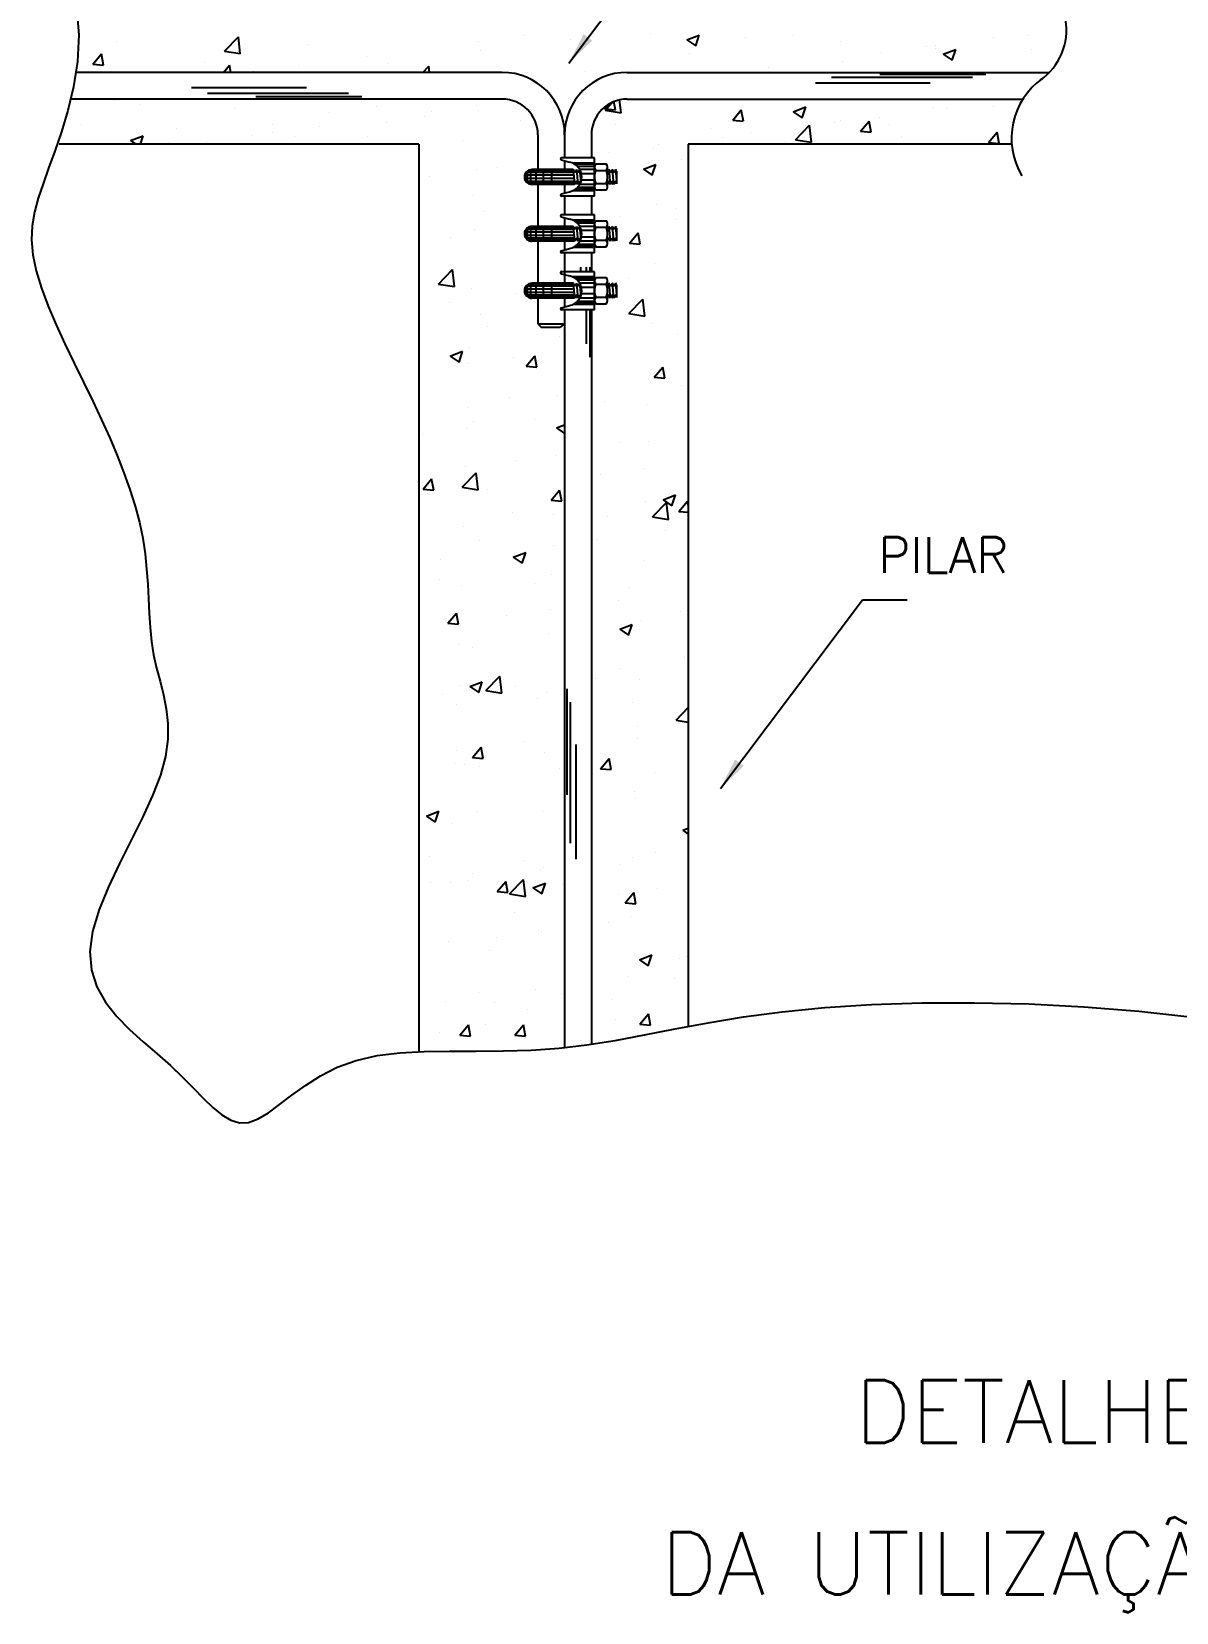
# Model space of a CAD drawing. Header units: millimetres. Extents: x -6590.6 to -6575.7, y -4438.3 to -4423.4.
# Drawn here: x -6590.51 to -6584.1, y -4438.28 to -4429.42 of the extents above; entities that cross this region are included whole.
import ezdxf
from ezdxf.enums import TextEntityAlignment as Align

# ---------------------------------------------------------------- set-up
doc = ezdxf.new("R2010")
doc.units = ezdxf.units.MM
doc.header["$LTSCALE"] = 10
doc.layers.add('Termotécnica', color=7, linetype='Continuous')
doc.styles.add('r140', font='romans.shx')
doc.styles.add('r80', font='romans.shx')

msp = doc.modelspace()

# ---------------------------------------------------------------- linework, layer by layer
at = {"layer": 'Termotécnica', "color": 2}
for p, q in [((-6587.5022, -4429.5991), (-6586.7045, -4428.541)), ((-6587.3588, -4430.1301), (-6587.5429, -4430.1301)), ((-6587.3588, -4430.3439), (-6587.3588, -4430.1301)), ((-6587.4781, -4430.1954), (-6587.7098, -4430.1954)), ((-6587.5442, -4430.1418), (-6587.4987, -4430.1542)), ((-6587.3588, -4430.1598), (-6587.4806, -4430.1598)), ((-6587.4781, -4430.1954), (-6587.471, -4430.2786)), ((-6587.4675, -4430.2136), (-6587.4781, -4430.1954)), ((-6587.4599, -4430.1954), (-6587.4675, -4430.2136)), ((-6587.4492, -4430.2136), (-6587.4599, -4430.1954)), ((-6587.4417, -4430.1954), (-6587.4492, -4430.2136)), ((-6587.4371, -4430.2031), (-6587.4417, -4430.1954)), ((-6587.3588, -4430.1817), (-6587.3588, -4430.2923)), ((-6587.3516, -4430.1634), (-6587.2926, -4430.1634)), ((-6587.3516, -4430.2), (-6587.2926, -4430.2)), ((-6587.2855, -4430.2916), (-6587.2855, -4430.1817)), ((-6587.2851, -4430.2136), (-6587.2855, -4430.2129)), ((-6587.2776, -4430.1954), (-6587.2851, -4430.2136)), ((-6587.2669, -4430.2136), (-6587.2776, -4430.1954)), ((-6587.2593, -4430.1954), (-6587.2669, -4430.2136)), ((-6587.2487, -4430.2136), (-6587.2593, -4430.1954)), ((-6587.2411, -4430.1954), (-6587.2487, -4430.2136)), ((-6587.2358, -4430.2045), (-6587.2411, -4430.1954)), ((-6587.2358, -4430.2045), (-6587.2358, -4430.2755)), ((-6587.471, -4430.2786), (-6587.7098, -4430.2786)), ((-6587.4634, -4430.2604), (-6587.471, -4430.2786)), ((-6587.4527, -4430.2786), (-6587.4634, -4430.2604)), ((-6587.4452, -4430.2604), (-6587.4527, -4430.2786)), ((-6587.438, -4430.2727), (-6587.4452, -4430.2604)), ((-6587.3516, -4430.2733), (-6587.2926, -4430.2733)), ((-6587.2811, -4430.2604), (-6587.2855, -4430.271)), ((-6587.2704, -4430.2786), (-6587.2811, -4430.2604)), ((-6587.2628, -4430.2604), (-6587.2704, -4430.2786)), ((-6587.2522, -4430.2786), (-6587.2628, -4430.2604)), ((-6587.2446, -4430.2604), (-6587.2522, -4430.2786)), ((-6587.2358, -4430.2755), (-6587.2446, -4430.2604)), ((-6587.5442, -4430.3322), (-6587.4987, -4430.3198)), ((-6587.3588, -4430.3439), (-6587.5429, -4430.3439)), ((-6587.3588, -4430.3142), (-6587.4806, -4430.3142)), ((-6587.3516, -4430.3099), (-6587.2926, -4430.3099)), ((-6587.5442, -4430.4608), (-6587.4987, -4430.4732)), ((-6587.3588, -4430.449), (-6587.5429, -4430.449)), ((-6587.3588, -4430.4787), (-6587.4806, -4430.4787)), ((-6587.3588, -4430.6629), (-6587.3588, -4430.449)), ((-6587.3516, -4430.4824), (-6587.2926, -4430.4824)), ((-6587.4781, -4430.5144), (-6587.7098, -4430.5144)), ((-6587.4675, -4430.5325), (-6587.4781, -4430.5144)), ((-6587.4781, -4430.5144), (-6587.471, -4430.5975)), ((-6587.4599, -4430.5144), (-6587.4675, -4430.5325)), ((-6587.4492, -4430.5325), (-6587.4599, -4430.5144)), ((-6587.4417, -4430.5144), (-6587.4492, -4430.5325)), ((-6587.4371, -4430.5221), (-6587.4417, -4430.5144)), ((-6587.3588, -4430.5007), (-6587.3588, -4430.6112)), ((-6587.3516, -4430.519), (-6587.2926, -4430.519)), ((-6587.2855, -4430.6106), (-6587.2855, -4430.5007)), ((-6587.2851, -4430.5325), (-6587.2855, -4430.5319)), ((-6587.2776, -4430.5144), (-6587.2851, -4430.5325)), ((-6587.2669, -4430.5325), (-6587.2776, -4430.5144)), ((-6587.2593, -4430.5144), (-6587.2669, -4430.5325)), ((-6587.2487, -4430.5325), (-6587.2593, -4430.5144)), ((-6587.2411, -4430.5144), (-6587.2487, -4430.5325)), ((-6587.2358, -4430.5235), (-6587.2411, -4430.5144)), ((-6587.2358, -4430.5235), (-6587.2358, -4430.5944)), ((-6587.471, -4430.5975), (-6587.7098, -4430.5975)), ((-6587.5442, -4430.6511), (-6587.4987, -4430.6387)), ((-6587.3588, -4430.6629), (-6587.5429, -4430.6629)), ((-6587.3588, -4430.6332), (-6587.4806, -4430.6332)), ((-6587.4634, -4430.5794), (-6587.471, -4430.5975)), ((-6587.4527, -4430.5975), (-6587.4634, -4430.5794)), ((-6587.4452, -4430.5794), (-6587.4527, -4430.5975)), ((-6587.438, -4430.5916), (-6587.4452, -4430.5794)), ((-6587.3516, -4430.5922), (-6587.2926, -4430.5922)), ((-6587.3516, -4430.6289), (-6587.2926, -4430.6289)), ((-6587.2811, -4430.5794), (-6587.2855, -4430.59)), ((-6587.2704, -4430.5975), (-6587.2811, -4430.5794)), ((-6587.2628, -4430.5794), (-6587.2704, -4430.5975)), ((-6587.2522, -4430.5975), (-6587.2628, -4430.5794)), ((-6587.2446, -4430.5794), (-6587.2522, -4430.5975)), ((-6587.2358, -4430.5944), (-6587.2446, -4430.5794)), ((-6587.4781, -4430.8333), (-6587.7098, -4430.8333)), ((-6587.5442, -4430.7797), (-6587.4987, -4430.7921)), ((-6587.3588, -4430.768), (-6587.5429, -4430.768)), ((-6587.3588, -4430.7977), (-6587.4806, -4430.7977)), ((-6587.4781, -4430.8333), (-6587.471, -4430.9165)), ((-6587.4675, -4430.8515), (-6587.4781, -4430.8333)), ((-6587.4599, -4430.8333), (-6587.4675, -4430.8515)), ((-6587.4492, -4430.8515), (-6587.4599, -4430.8333)), ((-6587.4417, -4430.8333), (-6587.4492, -4430.8515)), ((-6587.4371, -4430.841), (-6587.4417, -4430.8333)), ((-6587.3588, -4430.9818), (-6587.3588, -4430.768)), ((-6587.3588, -4430.8196), (-6587.3588, -4430.9302)), ((-6587.3516, -4430.8013), (-6587.2926, -4430.8013)), ((-6587.3516, -4430.8379), (-6587.2926, -4430.8379)), ((-6587.2855, -4430.9295), (-6587.2855, -4430.8196)), ((-6587.2776, -4430.8333), (-6587.2851, -4430.8515)), ((-6587.2669, -4430.8515), (-6587.2776, -4430.8333)), ((-6587.2593, -4430.8333), (-6587.2669, -4430.8515)), ((-6587.2487, -4430.8515), (-6587.2593, -4430.8333)), ((-6587.2411, -4430.8333), (-6587.2487, -4430.8515)), ((-6587.2358, -4430.8424), (-6587.2411, -4430.8333)), ((-6587.471, -4430.9165), (-6587.7098, -4430.9165)), ((-6587.4634, -4430.8983), (-6587.471, -4430.9165)), ((-6587.4527, -4430.9165), (-6587.4634, -4430.8983)), ((-6587.4452, -4430.8983), (-6587.4527, -4430.9165)), ((-6587.438, -4430.9106), (-6587.4452, -4430.8983)), ((-6587.3516, -4430.9112), (-6587.2926, -4430.9112)), ((-6587.2851, -4430.8515), (-6587.2855, -4430.8508)), ((-6587.2811, -4430.8983), (-6587.2855, -4430.9089)), ((-6587.2704, -4430.9165), (-6587.2811, -4430.8983)), ((-6587.2628, -4430.8983), (-6587.2704, -4430.9165)), ((-6587.2522, -4430.9165), (-6587.2628, -4430.8983)), ((-6587.2446, -4430.8983), (-6587.2522, -4430.9165)), ((-6587.2358, -4430.9134), (-6587.2446, -4430.8983)), ((-6587.2358, -4430.8424), (-6587.2358, -4430.9134)), ((-6587.5442, -4430.9701), (-6587.4987, -4430.9577)), ((-6587.3588, -4430.9818), (-6587.5429, -4430.9818)), ((-6587.3588, -4430.9521), (-6587.4806, -4430.9521)), ((-6587.3516, -4430.9478), (-6587.2926, -4430.9478)), ((-6587.6758, -4431.0609), (-6587.5258, -4431.0609)), ((-6587.6758, -4431.0609), (-6587.6578, -4431.0795)), ((-6587.6578, -4431.0795), (-6587.5514, -4431.0795)), ((-6587.5258, -4431.0609), (-6587.5514, -4431.0795)), ((-6586.6531, -4433.6655), (-6585.8555, -4432.6074)), ((-6585.8555, -4432.6074), (-6585.6055, -4432.6074))]:
    msp.add_line(p, q, dxfattribs=at)
at = {"layer": 'Termotécnica', "color": 1, "linetype": 'Continuous'}
for p, q in [((-6590.0364, -4429.4779), (-6590.0364, -4429.4779)), ((-6589.4327, -4429.5321), (-6589.3548, -4429.451)), ((-6589.3438, -4429.546), (-6589.3548, -4429.451)), ((-6588.9599, -4429.4943), (-6588.9599, -4429.4943)), ((-6588.0074, -4429.4775), (-6588.0074, -4429.4775)), ((-6587.757, -4429.4446), (-6587.757, -4429.4446)), ((-6587.4921, -4429.467), (-6587.4921, -4429.467)), ((-6587.047, -4429.4331), (-6587.047, -4429.4331)), ((-6586.8409, -4429.4686), (-6586.7709, -4429.4417)), ((-6586.8409, -4429.4686), (-6586.7912, -4429.5021)), ((-6586.7911, -4429.5022), (-6586.7709, -4429.4417)), ((-6586.5132, -4429.4557), (-6586.5132, -4429.4557)), ((-6586.2452, -4429.4438), (-6586.2452, -4429.4438)), ((-6585.9794, -4429.4782), (-6585.9794, -4429.4782)), ((-6585.4989, -4429.5071), (-6585.4989, -4429.5071)), ((-6585.4456, -4429.5008), (-6585.4456, -4429.5008)), ((-6585.1201, -4429.4572), (-6585.1201, -4429.4572)), ((-6584.9335, -4429.4451), (-6584.9335, -4429.4451)), ((-6590.1703, -4429.6047), (-6590.1221, -4429.5473)), ((-6590.1105, -4429.61), (-6590.1221, -4429.5473)), ((-6589.5431, -4429.5944), (-6589.5431, -4429.5944)), ((-6589.4327, -4429.5321), (-6589.3438, -4429.5459)), ((-6588.6389, -4429.5607), (-6588.6389, -4429.5607)), ((-6587.9972, -4429.531), (-6587.9972, -4429.531)), ((-6586.8284, -4429.5439), (-6586.8284, -4429.5439)), ((-6585.9663, -4429.5905), (-6585.9663, -4429.5905)), ((-6585.7492, -4429.54), (-6585.7492, -4429.54)), ((-6585.4469, -4429.5155), (-6585.4469, -4429.5155)), ((-6585.4038, -4429.5487), (-6585.3337, -4429.5218)), ((-6585.4038, -4429.5487), (-6585.354, -4429.5822)), ((-6585.354, -4429.5823), (-6585.3337, -4429.5218)), ((-6584.9117, -4429.5233), (-6584.9117, -4429.5233)), ((-6590.1703, -4429.6047), (-6590.1106, -4429.61)), ((-6589.4389, -4429.6507), (-6589.4049, -4429.61)), ((-6589.3974, -4429.6507), (-6589.4048, -4429.6101)), ((-6589.268, -4429.6435), (-6589.268, -4429.6435)), ((-6589.0177, -4429.6105), (-6589.0177, -4429.6105)), ((-6588.5106, -4429.6014), (-6588.5106, -4429.6014)), ((-6588.3204, -4429.6507), (-6588.2876, -4429.6165)), ((-6588.2836, -4429.6507), (-6588.2876, -4429.6165)), ((-6587.4116, -4429.6441), (-6587.4116, -4429.6441)), ((-6586.3808, -4429.6232), (-6586.3808, -4429.6232)), ((-6587.616, -4429.7661), (-6587.6111, -4429.7642)), ((-6587.6129, -4429.7697), (-6587.6111, -4429.7643)), ((-6590.0486, -4429.8108), (-6590.0486, -4429.8108)), ((-6589.9109, -4429.8313), (-6589.9109, -4429.8313)), ((-6589.377, -4429.8539), (-6589.377, -4429.8539)), ((-6588.578, -4429.8443), (-6588.578, -4429.8443)), ((-6588.0201, -4429.839), (-6588.0201, -4429.839)), ((-6588.0094, -4429.8639), (-6588.0094, -4429.8639)), ((-6587.5043, -4429.7999), (-6587.5043, -4429.7999)), ((-6587.3013, -4429.8557), (-6587.2792, -4429.8295)), ((-6587.3013, -4429.8557), (-6587.2415, -4429.861)), ((-6587.2982, -4429.8632), (-6587.2532, -4429.8162)), ((-6587.2982, -4429.8632), (-6587.2093, -4429.877)), ((-6587.2415, -4429.861), (-6587.25, -4429.8149)), ((-6587.2093, -4429.877), (-6587.2177, -4429.8051)), ((-6586.584, -4429.9185), (-6586.5358, -4429.861)), ((-6586.5242, -4429.9238), (-6586.5358, -4429.8611)), ((-6586.244, -4429.8712), (-6586.174, -4429.8443)), ((-6586.1942, -4429.9048), (-6586.174, -4429.8444)), ((-6585.4591, -4429.8484), (-6585.4591, -4429.8484)), ((-6585.3832, -4429.8516), (-6585.3832, -4429.8516)), ((-6585.1201, -4429.8403), (-6585.1201, -4429.8403)), ((-6590.2338, -4429.9431), (-6590.2338, -4429.9431)), ((-6589.1612, -4429.9444), (-6589.1612, -4429.9444)), ((-6588.902, -4429.9551), (-6588.902, -4429.9551)), ((-6588.8432, -4429.8764), (-6588.8432, -4429.8764)), ((-6588.5228, -4429.9343), (-6588.5228, -4429.9343)), ((-6588.3094, -4429.899), (-6588.3094, -4429.899)), ((-6588.2704, -4429.8719), (-6588.2704, -4429.8719)), ((-6587.7756, -4429.9215), (-6587.7756, -4429.9215)), ((-6587.2418, -4429.9441), (-6587.2418, -4429.9441)), ((-6586.584, -4429.9185), (-6586.5243, -4429.9237)), ((-6586.244, -4429.8712), (-6586.1942, -4429.9048)), ((-6586.231, -4430.0287), (-6586.1531, -4429.9475)), ((-6586.142, -4430.0425), (-6586.1531, -4429.9476)), ((-6586.0123, -4429.9344), (-6586.0123, -4429.9344)), ((-6585.9785, -4429.9234), (-6585.9785, -4429.9234)), ((-6585.8668, -4429.9813), (-6585.8186, -4429.9238)), ((-6585.807, -4429.9865), (-6585.8185, -4429.9238)), ((-6585.7619, -4429.9015), (-6585.7619, -4429.9015)), ((-6585.7033, -4429.9404), (-6585.7033, -4429.9404)), ((-6589.9585, -4430.0336), (-6589.8885, -4430.0067)), ((-6589.9585, -4430.0336), (-6589.9303, -4430.0526)), ((-6589.9038, -4430.0526), (-6589.8884, -4430.0067)), ((-6589.7, -4429.9657), (-6589.7, -4429.9657)), ((-6589.5311, -4430.0379), (-6589.5311, -4430.0379)), ((-6589.2807, -4430.0049), (-6589.2807, -4430.0049)), ((-6589.1662, -4429.9882), (-6589.1662, -4429.9882)), ((-6589.0422, -4430.0093), (-6589.0422, -4430.0093)), ((-6588.6324, -4430.0108), (-6588.6324, -4430.0108)), ((-6588.0986, -4430.0333), (-6588.0986, -4430.0333)), ((-6586.7079, -4429.9667), (-6586.7079, -4429.9667)), ((-6586.6438, -4430.0176), (-6586.6438, -4430.0176)), ((-6586.4836, -4429.9874), (-6586.4836, -4429.9874)), ((-6586.2865, -4430.0405), (-6586.2865, -4430.0405)), ((-6586.231, -4430.0287), (-6586.1421, -4430.0425)), ((-6586.1741, -4429.9892), (-6586.1741, -4429.9892)), ((-6585.8668, -4429.9813), (-6585.807, -4429.9865)), ((-6585.6403, -4430.0118), (-6585.6403, -4430.0118)), ((-6585.1495, -4430.044), (-6585.1013, -4429.9866)), ((-6585.1495, -4430.044), (-6585.0897, -4430.0492)), ((-6585.1065, -4430.0343), (-6585.1065, -4430.0343)), ((-6585.0897, -4430.0493), (-6585.1013, -4429.9866)), ((-6589.7444, -4430.0445), (-6589.7444, -4430.0445)), ((-6587.2729, -4430.1004), (-6587.2729, -4430.1004)), ((-6587.0309, -4430.0784), (-6587.0309, -4430.0784)), ((-6587.0226, -4430.0674), (-6587.0226, -4430.0674)), ((-6586.997, -4430.0578), (-6586.997, -4430.0578)), ((-6588.0215, -4430.1968), (-6588.0215, -4430.1968)), ((-6587.9044, -4430.1835), (-6587.9044, -4430.1835)), ((-6587.0842, -4430.1937), (-6587.0142, -4430.1669)), ((-6587.0842, -4430.1937), (-6587.0345, -4430.2273)), ((-6587.0345, -4430.2273), (-6587.0142, -4430.1669)), ((-6586.8697, -4430.1406), (-6586.8697, -4430.1406)), ((-6588.2832, -4430.2334), (-6588.2832, -4430.2334)), ((-6588.0361, -4430.3408), (-6588.0361, -4430.3408)), ((-6587.0092, -4430.3907), (-6587.0092, -4430.3907)), ((-6587.9745, -4430.4299), (-6587.9745, -4430.4299)), ((-6587.2856, -4430.4618), (-6587.2856, -4430.4618)), ((-6587.2133, -4430.4603), (-6587.2133, -4430.4603)), ((-6586.9069, -4430.412), (-6586.9069, -4430.412)), ((-6586.9069, -4430.475), (-6586.9069, -4430.475)), ((-6588.0337, -4430.5297), (-6588.0337, -4430.5297)), ((-6587.2559, -4430.5517), (-6587.2559, -4430.5517)), ((-6587.1625, -4430.6079), (-6587.1143, -4430.5505)), ((-6587.1028, -4430.6132), (-6587.1143, -4430.5505)), ((-6588.1675, -4430.5779), (-6588.1675, -4430.5779)), ((-6587.1625, -4430.6079), (-6587.1028, -4430.6132)), ((-6587.0213, -4430.7236), (-6587.0213, -4430.7236)), ((-6588.2329, -4430.8373), (-6588.155, -4430.7561)), ((-6588.2329, -4430.8373), (-6588.144, -4430.8511)), ((-6588.144, -4430.8511), (-6588.155, -4430.7562)), ((-6587.17, -4430.8064), (-6587.17, -4430.8064)), ((-6588.0458, -4430.8626), (-6588.0458, -4430.8626)), ((-6587.799, -4430.8892), (-6587.799, -4430.8892)), ((-6587.2559, -4430.8707), (-6587.2559, -4430.8707)), ((-6587.1657, -4431.0028), (-6587.0878, -4430.9216)), ((-6587.0767, -4431.0166), (-6587.0878, -4430.9217)), ((-6588.1693, -4430.9409), (-6588.1693, -4430.9409)), ((-6587.9977, -4431.0105), (-6587.9977, -4431.0105)), ((-6587.1657, -4431.0028), (-6587.0767, -4431.0166)), ((-6587.1016, -4430.986), (-6587.1016, -4430.986)), ((-6587.9584, -4431.0752), (-6587.9584, -4431.0752)), ((-6587.0335, -4431.0565), (-6587.0335, -4431.0565)), ((-6588.058, -4431.1955), (-6588.058, -4431.1955)), ((-6587.5529, -4431.1314), (-6587.5529, -4431.1314)), ((-6586.8908, -4431.1203), (-6586.8908, -4431.1203)), ((-6588.1677, -4431.2414), (-6588.0977, -4431.2145)), ((-6588.1677, -4431.2414), (-6588.118, -4431.275)), ((-6588.118, -4431.275), (-6588.0977, -4431.2146)), ((-6588.0621, -4431.2836), (-6588.0621, -4431.2836)), ((-6587.8118, -4431.2507), (-6587.8118, -4431.2507)), ((-6587.741, -4431.2974), (-6587.6928, -4431.2399)), ((-6587.6813, -4431.3026), (-6587.6928, -4431.24)), ((-6587.741, -4431.2974), (-6587.6813, -4431.3026)), ((-6587.0238, -4431.3601), (-6586.9756, -4431.3027)), ((-6587.0238, -4431.3601), (-6586.964, -4431.3654)), ((-6586.964, -4431.3654), (-6586.9756, -4431.3027)), ((-6587.0457, -4431.3894), (-6587.0457, -4431.3894)), ((-6586.8727, -4431.4069), (-6586.8727, -4431.4069)), ((-6588.0702, -4431.5284), (-6588.0702, -4431.5284)), ((-6587.8344, -4431.4717), (-6587.8344, -4431.4717)), ((-6587.5651, -4431.4643), (-6587.5651, -4431.4643)), ((-6587.3006, -4431.4943), (-6587.3006, -4431.4943)), ((-6587.0646, -4431.5121), (-6587.0646, -4431.5121)), ((-6588.039, -4431.6071), (-6588.039, -4431.6071)), ((-6587.6961, -4431.5952), (-6587.6961, -4431.5952)), ((-6587.5708, -4431.644), (-6587.5258, -4431.6268)), ((-6588.3252, -4431.678), (-6588.3252, -4431.678)), ((-6588.0748, -4431.6451), (-6588.0748, -4431.6451)), ((-6587.5708, -4431.644), (-6587.5258, -4431.6744)), ((-6587.2162, -4431.7266), (-6587.2162, -4431.7266)), ((-6587.0578, -4431.7223), (-6587.0578, -4431.7223)), ((-6587.5772, -4431.7972), (-6587.5772, -4431.7972)), ((-6588.1003, -4431.9769), (-6588.0224, -4431.8958)), ((-6588.0823, -4431.8612), (-6588.0823, -4431.8612)), ((-6588.0114, -4431.9908), (-6588.0224, -4431.8958)), ((-6587.7994, -4431.8267), (-6587.7994, -4431.8267)), ((-6587.0773, -4431.8735), (-6587.0773, -4431.8735)), ((-6588.3437, -4431.9478), (-6588.341, -4431.9397)), ((-6588.3437, -4431.9407), (-6588.341, -4431.9397)), ((-6588.3196, -4431.9868), (-6588.2713, -4431.9294)), ((-6588.3196, -4431.9868), (-6588.2598, -4431.9921)), ((-6588.2598, -4431.9921), (-6588.2713, -4431.9294)), ((-6588.1003, -4431.9769), (-6588.0114, -4431.9907)), ((-6588.0291, -4431.9827), (-6588.0291, -4431.9827)), ((-6587.9592, -4431.9896), (-6587.9592, -4431.9896)), ((-6587.6023, -4432.0496), (-6587.5541, -4431.9921)), ((-6587.5425, -4432.0548), (-6587.5541, -4431.9922)), ((-6587.3276, -4431.9065), (-6587.3276, -4431.9065)), ((-6588.3379, -4432.0395), (-6588.3379, -4432.0395)), ((-6587.6023, -4432.0496), (-6587.5425, -4432.0548)), ((-6587.07, -4432.0551), (-6587.07, -4432.0551)), ((-6587.0331, -4432.1425), (-6586.9552, -4432.0613)), ((-6586.9739, -4432.0467), (-6586.9039, -4432.0198)), ((-6586.9739, -4432.0467), (-6586.9242, -4432.0802)), ((-6586.9615, -4432.0278), (-6586.9615, -4432.0278)), ((-6586.9441, -4432.1563), (-6586.9552, -4432.0613)), ((-6586.9242, -4432.0802), (-6586.9039, -4432.0198)), ((-6586.885, -4432.1123), (-6586.8368, -4432.0549)), ((-6586.8328, -4432.0767), (-6586.8368, -4432.0549)), ((-6586.8343, -4432.0765), (-6586.8343, -4432.0765)), ((-6587.8183, -4432.117), (-6587.8183, -4432.117)), ((-6587.5894, -4432.1301), (-6587.5894, -4432.1301)), ((-6587.2845, -4432.1396), (-6587.2845, -4432.1396)), ((-6587.0331, -4432.1425), (-6586.9441, -4432.1563)), ((-6586.885, -4432.1123), (-6586.8328, -4432.1169)), ((-6588.0945, -4432.1941), (-6588.0945, -4432.1941)), ((-6586.9616, -4432.2181), (-6586.9616, -4432.2181)), ((-6588.0007, -4432.2767), (-6588.0007, -4432.2767)), ((-6587.8142, -4432.3692), (-6587.7441, -4432.3423)), ((-6587.7644, -4432.4028), (-6587.7441, -4432.3423)), ((-6587.5907, -4432.3009), (-6587.5907, -4432.3009)), ((-6587.3403, -4432.2679), (-6587.3403, -4432.2679)), ((-6588.2222, -4432.384), (-6588.2222, -4432.384)), ((-6587.8142, -4432.3692), (-6587.7644, -4432.4027)), ((-6587.0821, -4432.388), (-6587.0821, -4432.388)), ((-6588.2281, -4432.491), (-6588.2281, -4432.491)), ((-6587.6943, -4432.5136), (-6587.6943, -4432.5136)), ((-6587.6015, -4432.463), (-6587.6015, -4432.463)), ((-6588.1066, -4432.527), (-6588.1066, -4432.527)), ((-6587.2247, -4432.6125), (-6587.2247, -4432.6125)), ((-6587.1604, -4432.5361), (-6587.1604, -4432.5361)), ((-6588.1808, -4432.739), (-6588.1326, -4432.6816)), ((-6588.121, -4432.7443), (-6588.1326, -4432.6816)), ((-6587.8538, -4432.6953), (-6587.8538, -4432.6953)), ((-6587.6034, -4432.6623), (-6587.6034, -4432.6623)), ((-6586.8756, -4432.6732), (-6586.8756, -4432.6732)), ((-6588.1808, -4432.739), (-6588.121, -4432.7442)), ((-6587.2173, -4432.7718), (-6587.1472, -4432.7449)), ((-6587.2173, -4432.7718), (-6587.1675, -4432.8054)), ((-6587.1675, -4432.8054), (-6587.1472, -4432.745)), ((-6587.0943, -4432.7209), (-6587.0943, -4432.7209)), ((-6588.1188, -4432.8599), (-6588.1188, -4432.8599)), ((-6588.042, -4432.8734), (-6588.042, -4432.8734)), ((-6587.6137, -4432.7959), (-6587.6137, -4432.7959)), ((-6586.8562, -4432.9238), (-6586.8562, -4432.9238)), ((-6587.9677, -4433.1166), (-6587.8899, -4433.0354)), ((-6587.8788, -4433.1304), (-6587.8898, -4433.0354)), ((-6587.889, -4433.0246), (-6587.889, -4433.0246)), ((-6587.8665, -4433.0568), (-6587.8665, -4433.0568)), ((-6587.3552, -4433.0471), (-6587.3552, -4433.0471)), ((-6587.2192, -4432.9929), (-6587.2192, -4432.9929)), ((-6587.1065, -4433.0538), (-6587.1065, -4433.0538)), ((-6588.212, -4433.1363), (-6588.212, -4433.1363)), ((-6588.1168, -4433.0897), (-6588.1168, -4433.0897)), ((-6588.0575, -4433.0943), (-6587.9875, -4433.0675)), ((-6588.0575, -4433.0943), (-6588.0077, -4433.1279)), ((-6588.0077, -4433.1279), (-6587.9874, -4433.0675)), ((-6587.9677, -4433.1166), (-6587.8788, -4433.1304)), ((-6587.8024, -4433.093), (-6587.8024, -4433.093)), ((-6587.6259, -4433.1288), (-6587.6259, -4433.1288)), ((-6588.131, -4433.1928), (-6588.131, -4433.1928)), ((-6587.6781, -4433.1589), (-6587.6781, -4433.1589)), ((-6587.1443, -4433.1814), (-6587.1443, -4433.1814)), ((-6586.9005, -4433.2821), (-6586.8328, -4433.2115)), ((-6587.1193, -4433.3182), (-6587.1193, -4433.3182)), ((-6586.9005, -4433.2821), (-6586.8328, -4433.2926)), ((-6586.8689, -4433.2852), (-6586.8689, -4433.2852)), ((-6587.7508, -4433.4013), (-6587.7508, -4433.4013)), ((-6587.1186, -4433.3867), (-6587.1186, -4433.3867)), ((-6586.8373, -4433.3428), (-6586.8373, -4433.3428)), ((-6588.1296, -4433.4512), (-6588.1296, -4433.4512)), ((-6588.0421, -4433.4912), (-6587.9938, -4433.4338)), ((-6588.0421, -4433.4912), (-6587.9823, -4433.4964)), ((-6587.9823, -4433.4965), (-6587.9938, -4433.4338)), ((-6587.638, -4433.4617), (-6587.638, -4433.4617)), ((-6587.3248, -4433.554), (-6587.2766, -4433.4965)), ((-6587.265, -4433.5592), (-6587.2766, -4433.4965)), ((-6588.1431, -4433.5257), (-6588.1431, -4433.5257)), ((-6588.0879, -4433.5329), (-6588.0879, -4433.5329)), ((-6588.0036, -4433.543), (-6588.0036, -4433.543)), ((-6587.5541, -4433.5554), (-6587.5541, -4433.5554)), ((-6587.3248, -4433.554), (-6587.265, -4433.5592)), ((-6587.0203, -4433.578), (-6587.0203, -4433.578)), ((-6587.132, -4433.6796), (-6587.132, -4433.6796)), ((-6587.1308, -4433.7196), (-6587.1308, -4433.7196)), ((-6588.3008, -4433.8195), (-6588.2308, -4433.7926)), ((-6588.3008, -4433.8195), (-6588.251, -4433.853)), ((-6588.251, -4433.8531), (-6588.2308, -4433.7926)), ((-6588.0139, -4433.7957), (-6588.0139, -4433.7957)), ((-6587.6502, -4433.7946), (-6587.6502, -4433.7946)), ((-6588.1553, -4433.8586), (-6588.1553, -4433.8586)), ((-6586.8786, -4433.9395), (-6586.8786, -4433.9395)), ((-6586.8637, -4433.8996), (-6586.8328, -4433.8877)), ((-6586.8637, -4433.8996), (-6586.8328, -4433.9204)), ((-6587.0163, -4434.0242), (-6587.0163, -4434.0242)), ((-6588.2827, -4434.0439), (-6588.2827, -4434.0439)), ((-6587.7489, -4434.0664), (-6587.7489, -4434.0664)), ((-6587.6454, -4434.107), (-6587.6454, -4434.107)), ((-6587.215, -4434.089), (-6587.215, -4434.089)), ((-6587.1429, -4434.0525), (-6587.1429, -4434.0525)), ((-6588.277, -4434.1901), (-6588.277, -4434.1901)), ((-6588.1674, -4434.1915), (-6588.1674, -4434.1915)), ((-6588.0718, -4434.1782), (-6588.0718, -4434.1782)), ((-6588.0449, -4434.1397), (-6588.0449, -4434.1397)), ((-6587.9033, -4434.2434), (-6587.8551, -4434.1859)), ((-6587.8435, -4434.2487), (-6587.8551, -4434.186)), ((-6587.8352, -4434.2562), (-6587.7573, -4434.175)), ((-6587.7462, -4434.27), (-6587.7573, -4434.1751)), ((-6587.7039, -4434.2221), (-6587.6339, -4434.1952)), ((-6587.6623, -4434.1275), (-6587.6623, -4434.1275)), ((-6587.6541, -4434.2557), (-6587.6339, -4434.1953)), ((-6587.538, -4434.2008), (-6587.538, -4434.2008)), ((-6587.9033, -4434.2434), (-6587.8435, -4434.2486)), ((-6587.8352, -4434.2562), (-6587.7462, -4434.27)), ((-6587.7039, -4434.2221), (-6587.6541, -4434.2557)), ((-6587.2221, -4434.2592), (-6587.2221, -4434.2592)), ((-6587.186, -4434.3061), (-6587.1378, -4434.2487)), ((-6587.1263, -4434.3114), (-6587.1378, -4434.2487)), ((-6587.0042, -4434.2233), (-6587.0042, -4434.2233)), ((-6587.8053, -4434.3593), (-6587.8053, -4434.3593)), ((-6587.186, -4434.3061), (-6587.1263, -4434.3114)), ((-6587.1551, -4434.3854), (-6587.1551, -4434.3854)), ((-6587.6745, -4434.4604), (-6587.6745, -4434.4604)), ((-6587.6581, -4434.4684), (-6587.6581, -4434.4684)), ((-6587.2794, -4434.4186), (-6587.2794, -4434.4186)), ((-6588.1796, -4434.5244), (-6588.1796, -4434.5244)), ((-6587.9085, -4434.5014), (-6587.9085, -4434.5014)), ((-6587.9478, -4434.5747), (-6587.9478, -4434.5747)), ((-6587.107, -4434.6247), (-6587.037, -4434.5978)), ((-6587.107, -4434.6247), (-6587.0572, -4434.6583)), ((-6587.0572, -4434.6583), (-6587.0369, -4434.5979)), ((-6586.8802, -4434.6198), (-6586.8802, -4434.6198)), ((-6586.8402, -4434.6091), (-6586.8402, -4434.6091)), ((-6587.1673, -4434.7183), (-6587.1673, -4434.7183)), ((-6586.9109, -4434.7298), (-6586.9109, -4434.7298)), ((-6588.0066, -4434.8093), (-6588.0066, -4434.8093)), ((-6587.6867, -4434.7933), (-6587.6867, -4434.7933)), ((-6587.5425, -4434.813), (-6587.5425, -4434.813)), ((-6588.1918, -4434.8573), (-6588.1918, -4434.8573)), ((-6587.9212, -4434.8629), (-6587.9212, -4434.8629)), ((-6587.7319, -4434.9048), (-6587.7319, -4434.9048)), ((-6587.263, -4434.8494), (-6587.263, -4434.8494)), ((-6588.1135, -4435.0477), (-6588.0653, -4434.9902)), ((-6588.0538, -4435.0529), (-6588.0653, -4434.9902)), ((-6587.9688, -4434.9855), (-6587.9688, -4434.9855)), ((-6587.8051, -4435.0477), (-6587.7569, -4434.9902)), ((-6587.7453, -4435.0529), (-6587.7569, -4434.9902)), ((-6587.2429, -4434.9603), (-6587.2429, -4434.9603)), ((-6587.1041, -4434.986), (-6587.0559, -4434.9285)), ((-6587.1041, -4434.986), (-6587.0444, -4434.9912)), ((-6587.0444, -4434.9912), (-6587.0559, -4434.9286)), ((-6588.2259, -4435.0308), (-6588.2259, -4435.0308)), ((-6588.1135, -4435.0477), (-6588.0538, -4435.0529)), ((-6587.8051, -4435.0477), (-6587.7453, -4435.0529))]:
    msp.add_line(p, q, dxfattribs=at)
at = {"layer": 'Termotécnica', "color": 3}
for p, q in [((-6587.8758, -4429.6507), (-6590.2667, -4429.6507)), ((-6587.1758, -4429.6507), (-6584.8085, -4429.6507)), ((-6587.8758, -4429.8007), (-6590.2956, -4429.8007)), ((-6587.1758, -4429.8007), (-6584.9573, -4429.8007)), ((-6587.6758, -4430.0007), (-6587.6758, -4430.1954)), ((-6587.5258, -4430.0007), (-6587.5258, -4430.1301)), ((-6587.5258, -4430.0007), (-6587.5258, -4430.1301)), ((-6587.3758, -4430.0007), (-6587.3758, -4430.1301)), ((-6588.3437, -4430.0526), (-6590.3593, -4430.0526)), ((-6588.3437, -4430.0526), (-6588.3437, -4435.1412)), ((-6586.8328, -4430.0526), (-6586.8328, -4434.9992)), ((-6585.0197, -4430.0526), (-6586.8328, -4430.0526)), ((-6587.5258, -4430.1468), (-6587.5258, -4430.1954)), ((-6587.5258, -4430.1468), (-6587.5258, -4430.1954)), ((-6587.5258, -4430.1468), (-6587.5258, -4430.1954)), ((-6587.6758, -4430.2786), (-6587.6758, -4430.5144)), ((-6587.5258, -4430.2786), (-6587.5258, -4430.3272)), ((-6587.5258, -4430.3439), (-6587.5258, -4430.449)), ((-6587.3758, -4430.3439), (-6587.3758, -4430.449)), ((-6587.5258, -4430.4658), (-6587.5258, -4430.5144)), ((-6587.6758, -4430.5024), (-6587.6758, -4430.5144)), ((-6587.6758, -4430.5975), (-6587.6758, -4430.8333)), ((-6587.5258, -4430.5975), (-6587.5258, -4430.6461)), ((-6587.5258, -4430.6629), (-6587.5258, -4430.768)), ((-6587.3758, -4430.6629), (-6587.3758, -4430.768)), ((-6587.5258, -4430.7424), (-6587.5258, -4430.8333)), ((-6587.3758, -4430.7424), (-6587.3758, -4430.768)), ((-6587.6758, -4430.7737), (-6587.6758, -4430.8333)), ((-6587.6758, -4430.8214), (-6587.6758, -4430.8333)), ((-6587.5258, -4430.7847), (-6587.5258, -4430.8333)), ((-6587.5258, -4430.79), (-6587.5258, -4430.8333)), ((-6587.6758, -4430.9165), (-6587.6758, -4431.0609)), ((-6587.5258, -4430.9165), (-6587.5258, -4430.9651)), ((-6587.5258, -4430.9165), (-6587.5258, -4430.9651)), ((-6587.5258, -4430.9165), (-6587.5258, -4430.9651)), ((-6587.5258, -4430.9818), (-6587.5258, -4435.1176)), ((-6587.3758, -4430.9818), (-6587.3758, -4435.0986))]:
    msp.add_line(p, q, dxfattribs=at)
at = {"layer": 'Termotécnica', "color": 1}
for p, q in [((-6585.2394, -4429.6787), (-6586.0298, -4429.6787)), ((-6585.7589, -4429.6613), (-6585.1649, -4429.6613)), ((-6588.9733, -4429.7368), (-6589.617, -4429.7368)), ((-6588.7366, -4429.7691), (-6589.5269, -4429.7691)), ((-6585.4762, -4429.711), (-6586.1199, -4429.711)), ((-6589.256, -4429.7865), (-6588.662, -4429.7865)), ((-6587.7454, -4430.2584), (-6587.7454, -4430.2156)), ((-6587.4767, -4430.212), (-6587.7431, -4430.212)), ((-6587.7336, -4430.2711), (-6587.7336, -4430.2029)), ((-6587.4776, -4430.2014), (-6587.7312, -4430.2014)), ((-6587.7157, -4430.2781), (-6587.7157, -4430.1958)), ((-6587.686, -4430.2786), (-6587.686, -4430.1954)), ((-6587.6445, -4430.2786), (-6587.6445, -4430.1954)), ((-6587.5969, -4430.2786), (-6587.5969, -4430.1954)), ((-6587.3588, -4430.1657), (-6587.4694, -4430.1657)), ((-6587.4599, -4430.1954), (-6587.4527, -4430.2786)), ((-6587.3588, -4430.1776), (-6587.4545, -4430.1776)), ((-6587.4417, -4430.1954), (-6587.4355, -4430.2669)), ((-6587.3588, -4430.1954), (-6587.441, -4430.1954)), ((-6587.3588, -4430.2192), (-6587.4319, -4430.2192)), ((-6587.2776, -4430.1954), (-6587.2704, -4430.2786)), ((-6587.2593, -4430.1954), (-6587.2522, -4430.2786)), ((-6587.2411, -4430.1954), (-6587.2358, -4430.2574)), ((-6587.4754, -4430.2275), (-6587.7503, -4430.2275)), ((-6587.4737, -4430.2465), (-6587.7503, -4430.2465)), ((-6587.4724, -4430.2619), (-6587.7431, -4430.2619)), ((-6587.4715, -4430.2726), (-6587.7312, -4430.2726)), ((-6587.3588, -4430.3083), (-6587.4694, -4430.3083)), ((-6587.3588, -4430.2964), (-6587.4545, -4430.2964)), ((-6587.3588, -4430.2786), (-6587.441, -4430.2786)), ((-6587.3588, -4430.2548), (-6587.4319, -4430.2548)), ((-6587.3588, -4430.4847), (-6587.4694, -4430.4847)), ((-6587.4754, -4430.5464), (-6587.7503, -4430.5464)), ((-6587.4737, -4430.5654), (-6587.7503, -4430.5654)), ((-6587.7454, -4430.5774), (-6587.7454, -4430.5345)), ((-6587.4767, -4430.531), (-6587.7431, -4430.531)), ((-6587.7336, -4430.5901), (-6587.7336, -4430.5218)), ((-6587.4776, -4430.5203), (-6587.7312, -4430.5203)), ((-6587.7157, -4430.5971), (-6587.7157, -4430.5148)), ((-6587.686, -4430.5975), (-6587.686, -4430.5144)), ((-6587.6445, -4430.5975), (-6587.6445, -4430.5144)), ((-6587.5969, -4430.5975), (-6587.5969, -4430.5144)), ((-6587.4599, -4430.5144), (-6587.4527, -4430.5975)), ((-6587.3588, -4430.4965), (-6587.4545, -4430.4965)), ((-6587.4417, -4430.5144), (-6587.4355, -4430.5858)), ((-6587.3588, -4430.5144), (-6587.441, -4430.5144)), ((-6587.3588, -4430.5381), (-6587.4319, -4430.5381)), ((-6587.3588, -4430.5738), (-6587.4319, -4430.5738)), ((-6587.2776, -4430.5144), (-6587.2704, -4430.5975)), ((-6587.2593, -4430.5144), (-6587.2522, -4430.5975)), ((-6587.2411, -4430.5144), (-6587.2358, -4430.5763)), ((-6587.4724, -4430.5809), (-6587.7431, -4430.5809)), ((-6587.4715, -4430.5916), (-6587.7312, -4430.5916)), ((-6587.3588, -4430.6272), (-6587.4694, -4430.6272)), ((-6587.3588, -4430.6153), (-6587.4545, -4430.6153)), ((-6587.3588, -4430.5975), (-6587.441, -4430.5975)), ((-6587.4351, -4430.768), (-6587.4351, -4430.7424)), ((-6587.4028, -4430.768), (-6587.4028, -4430.7424)), ((-6587.3854, -4430.7424), (-6587.3854, -4430.768)), ((-6587.7336, -4430.909), (-6587.7336, -4430.8408)), ((-6587.4776, -4430.8393), (-6587.7312, -4430.8393)), ((-6587.7157, -4430.916), (-6587.7157, -4430.8337)), ((-6587.686, -4430.9165), (-6587.686, -4430.8333)), ((-6587.6445, -4430.9165), (-6587.6445, -4430.8333)), ((-6587.5969, -4430.9165), (-6587.5969, -4430.8333)), ((-6587.3588, -4430.8036), (-6587.4694, -4430.8036)), ((-6587.4599, -4430.8333), (-6587.4527, -4430.9165)), ((-6587.3588, -4430.8155), (-6587.4545, -4430.8155)), ((-6587.4417, -4430.8333), (-6587.4355, -4430.9048)), ((-6587.3588, -4430.8333), (-6587.441, -4430.8333)), ((-6587.2776, -4430.8333), (-6587.2704, -4430.9165)), ((-6587.2593, -4430.8333), (-6587.2522, -4430.9165)), ((-6587.2411, -4430.8333), (-6587.2358, -4430.8953)), ((-6587.4754, -4430.8654), (-6587.7503, -4430.8654)), ((-6587.4737, -4430.8844), (-6587.7503, -4430.8844)), ((-6587.7454, -4430.8963), (-6587.7454, -4430.8535)), ((-6587.4767, -4430.8499), (-6587.7431, -4430.8499)), ((-6587.4724, -4430.8998), (-6587.7431, -4430.8998)), ((-6587.4715, -4430.9105), (-6587.7312, -4430.9105)), ((-6587.3588, -4430.9165), (-6587.441, -4430.9165)), ((-6587.3588, -4430.8571), (-6587.4319, -4430.8571)), ((-6587.3588, -4430.8927), (-6587.4319, -4430.8927)), ((-6587.3588, -4430.9462), (-6587.4694, -4430.9462)), ((-6587.3588, -4430.9343), (-6587.4545, -4430.9343)), ((-6587.4028, -4431.1722), (-6587.4028, -4430.9818)), ((-6587.3854, -4430.9818), (-6587.3854, -4431.2468)), ((-6587.5122, -4433.7004), (-6587.5122, -4433.1064)), ((-6587.4948, -4433.181), (-6587.4948, -4433.9713)), ((-6587.4625, -4433.4177), (-6587.4625, -4434.0615))]:
    msp.add_line(p, q, dxfattribs=at)
at = {"layer": 'Termotécnica', "color": 1, "linetype": 'Continuous'}
msp.add_lwpolyline([(-6590.2621, -4429.2876), (-6590.2499, -4429.441), (-6590.2573, -4429.5897), (-6590.2792, -4429.7315), (-6590.3107, -4429.8638), (-6590.3469, -4429.9844), (-6590.3835, -4430.0918), (-6590.4183, -4430.1877), (-6590.4499, -4430.275), (-6590.4768, -4430.3561), (-6590.4974, -4430.4339), (-6590.5102, -4430.5109), (-6590.5137, -4430.5899), (-6590.5065, -4430.6735), (-6590.4875, -4430.7638), (-6590.4581, -4430.86), (-6590.4203, -4430.9611), (-6590.3759, -4431.0657), (-6590.3268, -4431.1726), (-6590.275, -4431.2805), (-6590.2223, -4431.3882), (-6590.1706, -4431.4945), (-6590.1216, -4431.5983), (-6590.076, -4431.6995), (-6590.0339, -4431.7983), (-6589.9959, -4431.8949), (-6589.9623, -4431.9894), (-6589.9333, -4432.0819), (-6589.9094, -4432.1726), (-6589.8908, -4432.2616), (-6589.8778, -4432.3491), (-6589.869, -4432.4351), (-6589.8632, -4432.5194), (-6589.859, -4432.6021), (-6589.8549, -4432.6832), (-6589.8496, -4432.7626), (-6589.8416, -4432.8402), (-6589.8296, -4432.9161), (-6589.8128, -4432.9904), (-6589.7936, -4433.0644), (-6589.7748, -4433.1398), (-6589.7595, -4433.2179), (-6589.7504, -4433.3005), (-6589.7507, -4433.3889), (-6589.7632, -4433.4849), (-6589.7909, -4433.5899), (-6589.8353, -4433.7048), (-6589.8923, -4433.8275), (-6589.9563, -4433.9555), (-6590.0218, -4434.086), (-6590.0832, -4434.2163), (-6590.135, -4434.3439), (-6590.1716, -4434.4659), (-6590.1874, -4434.5797), (-6590.1786, -4434.6832), (-6590.1478, -4434.7773), (-6590.099, -4434.8632), (-6590.0367, -4434.9424), (-6589.965, -4435.016), (-6589.8882, -4435.0856), (-6589.8105, -4435.1525), (-6589.7361, -4435.218), (-6589.6683, -4435.2829), (-6589.6068, -4435.3454), (-6589.5503, -4435.4031), (-6589.4975, -4435.4538), (-6589.4471, -4435.4948), (-6589.3979, -4435.524), (-6589.3485, -4435.5389), (-6589.2976, -4435.5372), (-6589.2441, -4435.5175), (-6589.1867, -4435.4828), (-6589.1242, -4435.4372), (-6589.0554, -4435.3848), (-6588.9793, -4435.3298), (-6588.8946, -4435.276), (-6588.8001, -4435.2277), (-6588.6947, -4435.189), (-6588.5777, -4435.1627), (-6588.4503, -4435.1471), (-6588.314, -4435.1395), (-6588.1704, -4435.137), (-6588.0213, -4435.1368), (-6587.8682, -4435.1359), (-6587.7128, -4435.1317), (-6587.5567, -4435.1213), (-6587.4006, -4435.1026), (-6587.2423, -4435.0769), (-6587.0786, -4435.0463), (-6586.9062, -4435.0129), (-6586.7221, -4434.9787), (-6586.523, -4434.9458), (-6586.3058, -4434.9164), (-6586.0672, -4434.8924), (-6585.8055, -4434.8756), (-6585.5245, -4434.8667), (-6585.229, -4434.8657), (-6584.9243, -4434.873), (-6584.6153, -4434.8888), (-6584.3072, -4434.9132), (-6584.005, -4434.9466)], dxfattribs=at)
at = {"layer": 'Termotécnica', "color": 2}
for centre, radius, start, end in [((-6585.0539, -4429.4141), 0.3408, 304.92845, 74.58861), ((-6584.611, -4430.0202), 0.41, 125.1355, 210.76272), ((-6587.5429, -4430.136), 0.00594, 90, 257.31962), ((-6587.7098, -4430.237), 0.0416, 90, 270), ((-6587.5143, -4430.237), 0.0842, 280.63154, 79.36846), ((-6587.2605, -4430.2367), 0.0982, 158.10089, 201.89911), ((-6587.3305, -4430.1817), 0.028, 139.08191, 220.91809), ((-6587.313, -4430.1817), 0.0274, 318.08031, 41.91969), ((-6587.3837, -4430.2367), 0.0982, 338.10089, 21.89911), ((-6587.3313, -4430.2916), 0.0274, 138.02117, 221.97883), ((-6587.313, -4430.2916), 0.0274, 318.08031, 41.91969), ((-6587.5429, -4430.338), 0.00594, 102.68038, 270), ((-6587.5429, -4430.455), 0.00594, 90, 257.31962), ((-6587.5143, -4430.5559), 0.0842, 280.63154, 79.36846), ((-6587.3305, -4430.5007), 0.028, 139.08191, 220.91809), ((-6587.313, -4430.5007), 0.0274, 318.08031, 41.91969), ((-6587.7098, -4430.5559), 0.0416, 90, 270), ((-6587.2605, -4430.5556), 0.0982, 158.10089, 201.89911), ((-6587.3837, -4430.5556), 0.0982, 338.10089, 21.89911), ((-6587.5429, -4430.6569), 0.00594, 102.68038, 270), ((-6587.3313, -4430.6106), 0.0274, 138.02117, 221.97883), ((-6587.313, -4430.6106), 0.0274, 318.08031, 41.91969), ((-6587.7098, -4430.8749), 0.0416, 90, 270), ((-6587.5429, -4430.7739), 0.00594, 90, 257.31962), ((-6587.5143, -4430.8749), 0.0842, 280.63154, 79.36846), ((-6587.2605, -4430.8746), 0.0982, 158.10089, 201.89911), ((-6587.3305, -4430.8196), 0.028, 139.08191, 220.91809), ((-6587.313, -4430.8196), 0.0274, 318.08031, 41.91969), ((-6587.3837, -4430.8746), 0.0982, 338.10089, 21.89911), ((-6587.3313, -4430.9295), 0.0274, 138.02117, 221.97883), ((-6587.313, -4430.9295), 0.0274, 318.08031, 41.91969), ((-6587.5429, -4430.9759), 0.00594, 102.68038, 270)]:
    msp.add_arc(centre, radius, start, end, dxfattribs=at)
at = {"layer": 'Termotécnica', "color": 3}
for centre, radius, start, end in [((-6587.8758, -4430.0007), 0.35, 0, 90), ((-6587.1758, -4430.0007), 0.35, 90, 180), ((-6587.8758, -4430.0007), 0.2, 0, 90), ((-6587.1758, -4430.0007), 0.2, 90, 180)]:
    msp.add_arc(centre, radius, start, end, dxfattribs=at)
at = {"layer": 'Termotécnica', "color": 2}
for points in [[(-6587.4195, -4429.4364), (-6587.3712, -4429.472), (-6587.5022, -4429.5991)], [(-6586.5705, -4433.5028), (-6586.5222, -4433.5384), (-6586.6531, -4433.6655)]]:
    msp.add_solid(points, dxfattribs=at)

# ---------------------------------------------------------------- texts
at = {"layer": 'Termotécnica', "color": 2, "style": 'r80'}
msp.add_text('PILAR', height=0.2, dxfattribs=at).set_placement((-6585.7673, -4432.4571))
at = {"layer": 'Termotécnica', "color": 5, "style": 'r140'}
for s, p in [('DETALHE GENÉRICO', (-6583.6402, -4437.4372)), ('DA UTILIZAÇÃO DOS RE-BAR', (-6583.6402, -4438.2885))]:
    msp.add_text(s, height=0.35, dxfattribs=at).set_placement(p, align=Align.BOTTOM_CENTER)

doc.saveas('drawing.dxf')
